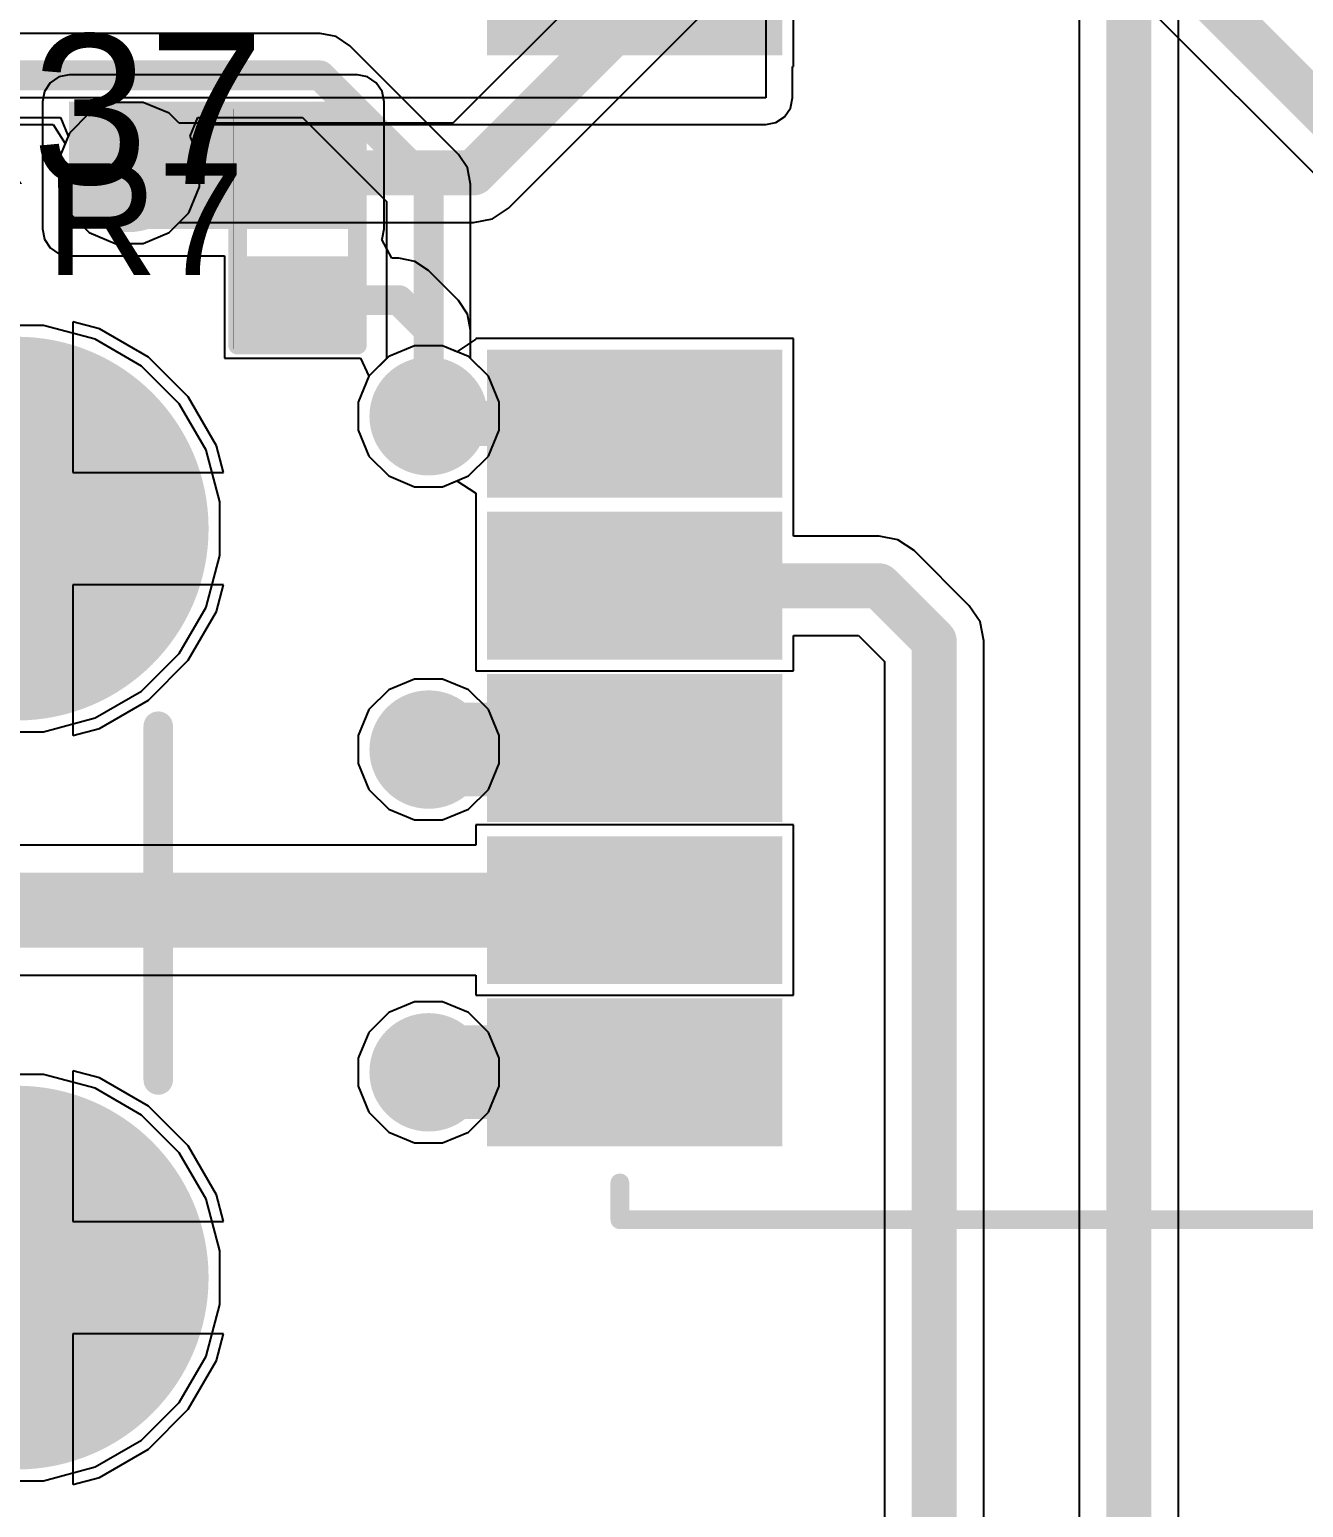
# Model space of a CAD drawing. Header units: inches. Extents: x -0.91 to 3.86, y -0.82 to 4.16.
# Drawn here: x 0.3034 to 0.6436, y 0.7186 to 1.1133 of the extents above; entities that cross this region are included whole.
import ezdxf

# ---------------------------------------------------------------- set-up
doc = ezdxf.new("R2010")
doc.units = ezdxf.units.IN
doc.header["$MEASUREMENT"] = 0
for name, color, linetype in [('Bottom Layer 1', 5, 'Continuous'), ('Bottom Overlay', 54, 'Continuous'), ('Bottom Paste', 16, 'Continuous'), ('Bottom Solder', 6, 'Continuous'), ('GND+Signal', 16, 'Continuous'), ('Mechanical 17', 56, 'Continuous'), ('Multi-Layer', 9, 'Continuous'), ('Pad Holes', 156, 'Continuous'), ('PWR+Signal', 76, 'Continuous'), ('Top Layer 1', 1, 'Continuous'), ('Top Overlay', 2, 'Continuous'), ('Top Solder', 216, 'Continuous'), ('Via Holes', 16, 'Continuous')]:
    doc.layers.add(name, color=color, linetype=linetype)
doc.styles.add('Arial', font='', dxfattribs={"height": 0.2})
doc.styles.get('Arial').set_extended_font_data('Arial')

# ---------------------------------------------------------------- blocks, each defined once
blk = doc.blocks.new('NEO_M8Q_01A_116')
at = {"layer": 'Top Layer 1'}
for points in [[(-0.20079, 0), (-0.27165, 0), (-0.27165, 0.0315), (-0.20079, 0.0315)], [(-0.20079, -0.11811), (-0.27165, -0.11811), (-0.27165, -0.08661), (-0.20079, -0.08661)], [(-0.20079, -0.16142), (-0.27165, -0.16142), (-0.27165, -0.12992), (-0.20079, -0.12992)], [(-0.20079, -0.20472), (-0.27165, -0.20472), (-0.27165, -0.17323), (-0.20079, -0.17323)], [(-0.20079, -0.24803), (-0.27165, -0.24803), (-0.27165, -0.21654), (-0.20079, -0.21654)], [(-0.20079, -0.29134), (-0.27165, -0.29134), (-0.27165, -0.25984), (-0.20079, -0.25984)]]:
    blk.add_hatch(color=1, dxfattribs=at).paths.add_polyline_path(points)
at = {"layer": 'Top Solder'}
for points in [[(-0.19679, -0.004), (-0.27565, -0.004), (-0.27565, 0.0355), (-0.19679, 0.0355)], [(-0.19679, -0.12211), (-0.27565, -0.12211), (-0.27565, -0.08261), (-0.19679, -0.08261)], [(-0.19679, -0.16542), (-0.27565, -0.16542), (-0.27565, -0.12592), (-0.19679, -0.12592)], [(-0.19679, -0.20872), (-0.27565, -0.20872), (-0.27565, -0.16923), (-0.19679, -0.16923)], [(-0.19679, -0.25203), (-0.27565, -0.25203), (-0.27565, -0.21254), (-0.19679, -0.21254)], [(-0.19679, -0.29534), (-0.27565, -0.29534), (-0.27565, -0.25584), (-0.19679, -0.25584)]]:
    blk.add_hatch(color=216, dxfattribs=at).paths.add_polyline_path(points)
at = {"layer": 'Top Overlay'}
for points in [[(-0.24016, -0.31496, 0.005, 0.005, 0), (-0.24016, -0.30512, 0.005, 0.005, 0)], [(-0.24016, -0.31496, 0.005, 0.005, 0), (0.24016, -0.31496, 0.005, 0.005, 0)]]:
    blk.add_lwpolyline(points, format="xyseb", dxfattribs=at)
for points in [[(-0.24141, -0.30512, 0.0025, 0.0025, 1), (-0.23891, -0.30512, 0.0025, 0.0025, 1)], [(-0.24141, -0.31496, 0.0025, 0.0025, 1), (-0.23891, -0.31496, 0.0025, 0.0025, 1)], [(-0.24141, -0.31496, 0.0025, 0.0025, 1), (-0.23891, -0.31496, 0.0025, 0.0025, 1)]]:
    blk.add_lwpolyline(points, format="xyseb", close=True, dxfattribs=at)
blk = doc.blocks.new('R___0402_B_132')
at = {"layer": 'Bottom Layer 1'}
for points in [[(-0.0095, 0.0125), (-0.0095, -0.0125), (-0.0275, -0.0125), (-0.0275, 0.0125)], [(0.0275, 0.0125), (0.0275, -0.0125), (0.0095, -0.0125), (0.0095, 0.0125)]]:
    blk.add_hatch(color=5, dxfattribs=at).paths.add_polyline_path(points)
at = {"layer": 'Bottom Paste'}
for points in [[(-0.0095, 0.0125), (-0.0095, -0.0125), (-0.0275, -0.0125), (-0.0275, 0.0125)], [(0.0275, 0.0125), (0.0275, -0.0125), (0.0095, -0.0125), (0.0095, 0.0125)]]:
    blk.add_hatch(color=16, dxfattribs=at).paths.add_polyline_path(points)
at = {"layer": 'Bottom Solder'}
for points in [[(-0.00733, 0.01466), (-0.00733, -0.01467), (-0.02967, -0.01467), (-0.02967, 0.01466)], [(0.02967, 0.01466), (0.02967, -0.01467), (0.00733, -0.01467), (0.00733, 0.01466)]]:
    blk.add_hatch(color=6, dxfattribs=at).paths.add_polyline_path(points)
at = {"layer": 'Bottom Overlay'}
for points in [[(-0.031, 0.016, 0.005, 0.005, 0), (0.031, 0.016, 0.005, 0.005, 0)], [(-0.031, 0.016, 0.005, 0.005, 0), (-0.031, -0.016, 0.005, 0.005, 0)], [(-0.032, 0.017, 0.000127, 0.000127, 0), (0.032, 0.017, 0.000127, 0.000127, 0)], [(0.031, 0.016, 0.005, 0.005, 0), (0.031, -0.016, 0.005, 0.005, 0)], [(-0.031, -0.016, 0.005, 0.005, 0), (0.031, -0.016, 0.005, 0.005, 0)]]:
    blk.add_lwpolyline(points, format="xyseb", dxfattribs=at)
for points in [[(-0.03225, 0.016, 0.0025, 0.0025, 1), (-0.02975, 0.016, 0.0025, 0.0025, 1)], [(-0.03225, 0.016, 0.0025, 0.0025, 1), (-0.02975, 0.016, 0.0025, 0.0025, 1)], [(-0.03203, 0.017, 0.0000635, 0.0000635, 1), (-0.03197, 0.017, 0.0000635, 0.0000635, 1)], [(0.02975, 0.016, 0.0025, 0.0025, 1), (0.03225, 0.016, 0.0025, 0.0025, 1)], [(0.02975, 0.016, 0.0025, 0.0025, 1), (0.03225, 0.016, 0.0025, 0.0025, 1)], [(0.03197, 0.017, 0.0000635, 0.0000635, 1), (0.03203, 0.017, 0.0000635, 0.0000635, 1)], [(-0.03225, -0.016, 0.0025, 0.0025, 1), (-0.02975, -0.016, 0.0025, 0.0025, 1)], [(-0.03225, -0.016, 0.0025, 0.0025, 1), (-0.02975, -0.016, 0.0025, 0.0025, 1)], [(0.02975, -0.016, 0.0025, 0.0025, 1), (0.03225, -0.016, 0.0025, 0.0025, 1)], [(0.02975, -0.016, 0.0025, 0.0025, 1), (0.03225, -0.016, 0.0025, 0.0025, 1)]]:
    blk.add_lwpolyline(points, format="xyseb", close=True, dxfattribs=at)
blk = doc.blocks.new('SMA_J_P_H_ST_TH1_181')
at = {"layer": 'Bottom Layer 1'}
h = blk.add_hatch(color=5, dxfattribs=at)
edge = h.paths.add_edge_path()
edge.add_arc((-0.1, 0.1), 0.04724, 0, 360)
h = blk.add_hatch(color=5, dxfattribs=at)
edge = h.paths.add_edge_path()
edge.add_arc((0.1, 0.1), 0.04724, 0, 360)
h = blk.add_hatch(color=5, dxfattribs=at)
edge = h.paths.add_edge_path()
edge.add_arc((0, 0), 0.04724, 0, 360)
h = blk.add_hatch(color=5, dxfattribs=at)
edge = h.paths.add_edge_path()
edge.add_arc((-0.1, -0.1), 0.04724, 0, 360)
h = blk.add_hatch(color=5, dxfattribs=at)
edge = h.paths.add_edge_path()
edge.add_arc((0.1, -0.1), 0.04724, 0, 360)
at = {"layer": 'Bottom Solder'}
h = blk.add_hatch(color=6, dxfattribs=at)
edge = h.paths.add_edge_path()
edge.add_arc((-0.1, 0.1), 0.05124, 0, 360)
h = blk.add_hatch(color=6, dxfattribs=at)
edge = h.paths.add_edge_path()
edge.add_arc((0.1, 0.1), 0.05124, 0, 360)
h = blk.add_hatch(color=6, dxfattribs=at)
edge = h.paths.add_edge_path()
edge.add_arc((0, 0), 0.05124, 0, 360)
h = blk.add_hatch(color=6, dxfattribs=at)
edge = h.paths.add_edge_path()
edge.add_arc((-0.1, -0.1), 0.05124, 0, 360)
h = blk.add_hatch(color=6, dxfattribs=at)
edge = h.paths.add_edge_path()
edge.add_arc((0.1, -0.1), 0.05124, 0, 360)
at = {"layer": 'GND+Signal'}
h = blk.add_hatch(color=16, dxfattribs=at)
edge = h.paths.add_edge_path()
edge.add_arc((-0.1, 0.1), 0.04724, 0, 360)
h = blk.add_hatch(color=16, dxfattribs=at)
edge = h.paths.add_edge_path()
edge.add_arc((0.1, 0.1), 0.04724, 0, 360)
h = blk.add_hatch(color=16, dxfattribs=at)
edge = h.paths.add_edge_path()
edge.add_arc((0, 0), 0.04724, 0, 360)
h = blk.add_hatch(color=16, dxfattribs=at)
edge = h.paths.add_edge_path()
edge.add_arc((-0.1, -0.1), 0.04724, 0, 360)
h = blk.add_hatch(color=16, dxfattribs=at)
edge = h.paths.add_edge_path()
edge.add_arc((0.1, -0.1), 0.04724, 0, 360)
at = {"layer": 'Multi-Layer'}
h = blk.add_hatch(color=9, dxfattribs=at)
edge = h.paths.add_edge_path()
edge.add_arc((-0.1, 0.1), 0.04724, 0, 360)
h = blk.add_hatch(color=9, dxfattribs=at)
edge = h.paths.add_edge_path()
edge.add_arc((0.1, 0.1), 0.04724, 0, 360)
h = blk.add_hatch(color=9, dxfattribs=at)
edge = h.paths.add_edge_path()
edge.add_arc((0, 0), 0.04724, 0, 360)
h = blk.add_hatch(color=9, dxfattribs=at)
edge = h.paths.add_edge_path()
edge.add_arc((-0.1, -0.1), 0.04724, 0, 360)
h = blk.add_hatch(color=9, dxfattribs=at)
edge = h.paths.add_edge_path()
edge.add_arc((0.1, -0.1), 0.04724, 0, 360)
at = {"layer": 'Pad Holes'}
h = blk.add_hatch(color=7, dxfattribs=at)
edge = h.paths.add_edge_path()
edge.add_arc((-0.1, 0.1), 0.0315, 0, 360)
h = blk.add_hatch(color=7, dxfattribs=at)
edge = h.paths.add_edge_path()
edge.add_arc((0.1, 0.1), 0.0315, 0, 360)
h = blk.add_hatch(color=7, dxfattribs=at)
edge = h.paths.add_edge_path()
edge.add_arc((0, 0), 0.0315, 0, 360)
h = blk.add_hatch(color=7, dxfattribs=at)
edge = h.paths.add_edge_path()
edge.add_arc((-0.1, -0.1), 0.0315, 0, 360)
h = blk.add_hatch(color=7, dxfattribs=at)
edge = h.paths.add_edge_path()
edge.add_arc((0.1, -0.1), 0.0315, 0, 360)
at = {"layer": 'PWR+Signal'}
h = blk.add_hatch(color=76, dxfattribs=at)
edge = h.paths.add_edge_path()
edge.add_arc((-0.1, 0.1), 0.04724, 0, 360)
h = blk.add_hatch(color=76, dxfattribs=at)
edge = h.paths.add_edge_path()
edge.add_arc((0.1, 0.1), 0.04724, 0, 360)
h = blk.add_hatch(color=76, dxfattribs=at)
edge = h.paths.add_edge_path()
edge.add_arc((0, 0), 0.04724, 0, 360)
h = blk.add_hatch(color=76, dxfattribs=at)
edge = h.paths.add_edge_path()
edge.add_arc((-0.1, -0.1), 0.04724, 0, 360)
h = blk.add_hatch(color=76, dxfattribs=at)
edge = h.paths.add_edge_path()
edge.add_arc((0.1, -0.1), 0.04724, 0, 360)
at = {"layer": 'Top Layer 1'}
h = blk.add_hatch(color=1, dxfattribs=at)
edge = h.paths.add_edge_path()
edge.add_arc((-0.1, 0.1), 0.04724, 0, 360)
h = blk.add_hatch(color=1, dxfattribs=at)
edge = h.paths.add_edge_path()
edge.add_arc((0.1, 0.1), 0.04724, 0, 360)
h = blk.add_hatch(color=1, dxfattribs=at)
edge = h.paths.add_edge_path()
edge.add_arc((0, 0), 0.04724, 0, 360)
h = blk.add_hatch(color=1, dxfattribs=at)
edge = h.paths.add_edge_path()
edge.add_arc((-0.1, -0.1), 0.04724, 0, 360)
h = blk.add_hatch(color=1, dxfattribs=at)
edge = h.paths.add_edge_path()
edge.add_arc((0.1, -0.1), 0.04724, 0, 360)
at = {"layer": 'Top Solder'}
h = blk.add_hatch(color=216, dxfattribs=at)
edge = h.paths.add_edge_path()
edge.add_arc((-0.1, 0.1), 0.05124, 0, 360)
h = blk.add_hatch(color=216, dxfattribs=at)
edge = h.paths.add_edge_path()
edge.add_arc((0.1, 0.1), 0.05124, 0, 360)
h = blk.add_hatch(color=216, dxfattribs=at)
edge = h.paths.add_edge_path()
edge.add_arc((0, 0), 0.05124, 0, 360)
h = blk.add_hatch(color=216, dxfattribs=at)
edge = h.paths.add_edge_path()
edge.add_arc((-0.1, -0.1), 0.05124, 0, 360)
h = blk.add_hatch(color=216, dxfattribs=at)
edge = h.paths.add_edge_path()
edge.add_arc((0.1, -0.1), 0.05124, 0, 360)
at = {"layer": 'Top Overlay'}
for points in [[(-0.04724, 0.1378, 0.00787, 0.00787, 0), (0.04724, 0.1378, 0.00787, 0.00787, 0)], [(-0.1378, -0.04724, 0.00787, 0.00787, 0), (-0.1378, 0.04724, 0.00787, 0.00787, 0)], [(0.13779, -0.04724, 0.00787, 0.00787, 0), (0.13779, 0.04724, 0.00787, 0.00787, 0)], [(-0.04724, -0.1378, 0.00787, 0.00787, 0), (0.04724, -0.1378, 0.00787, 0.00787, 0)]]:
    blk.add_lwpolyline(points, format="xyseb", dxfattribs=at)
for points in [[(-0.04921, 0.1378, 0.00394, 0.00394, 1), (-0.04527, 0.1378, 0.00394, 0.00394, 1)], [(0.04528, 0.1378, 0.00394, 0.00394, 1), (0.04921, 0.1378, 0.00394, 0.00394, 1)], [(-0.13976, 0.04724, 0.00394, 0.00394, 1), (-0.13583, 0.04724, 0.00394, 0.00394, 1)], [(0.13583, 0.04724, 0.00394, 0.00394, 1), (0.13976, 0.04724, 0.00394, 0.00394, 1)], [(-0.13976, -0.04724, 0.00394, 0.00394, 1), (-0.13583, -0.04724, 0.00394, 0.00394, 1)], [(0.13583, -0.04724, 0.00394, 0.00394, 1), (0.13976, -0.04724, 0.00394, 0.00394, 1)], [(-0.04921, -0.1378, 0.00394, 0.00394, 1), (-0.04527, -0.1378, 0.00394, 0.00394, 1)], [(0.04528, -0.1378, 0.00394, 0.00394, 1), (0.04921, -0.1378, 0.00394, 0.00394, 1)]]:
    blk.add_lwpolyline(points, format="xyseb", close=True, dxfattribs=at)

msp = doc.modelspace()

# ---------------------------------------------------------------- hatches: boundary and pattern name
at = {"layer": 'Bottom Layer 1'}
msp.add_hatch(color=5, dxfattribs=at).paths.add_polyline_path([(0.314, 1.06), (0.39098, 1.06), (0.39098, 1.094), (0.314, 1.094)])
h = msp.add_hatch(color=5, dxfattribs=at)
edge = h.paths.add_edge_path()
edge.add_arc((0.33002, 1.07498), 0.01181, 0, 360)
h = msp.add_hatch(color=5, dxfattribs=at)
edge = h.paths.add_edge_path()
edge.add_arc((0.41, 1.01), 0.01181, 0, 360)
h = msp.add_hatch(color=5, dxfattribs=at)
edge = h.paths.add_edge_path()
edge.add_arc((0.41, 0.921), 0.01181, 0, 360)
h = msp.add_hatch(color=5, dxfattribs=at)
edge = h.paths.add_edge_path()
edge.add_arc((0.41, 0.83482), 0.01181, 0, 360)
at = {"layer": 'Bottom Solder'}
h = msp.add_hatch(color=6, dxfattribs=at)
edge = h.paths.add_edge_path()
edge.add_arc((0.33002, 1.07498), 0.01581, 0, 360)
h = msp.add_hatch(color=6, dxfattribs=at)
edge = h.paths.add_edge_path()
edge.add_arc((0.41, 1.01), 0.01581, 0, 360)
h = msp.add_hatch(color=6, dxfattribs=at)
edge = h.paths.add_edge_path()
edge.add_arc((0.41, 0.921), 0.01581, 0, 360)
h = msp.add_hatch(color=6, dxfattribs=at)
edge = h.paths.add_edge_path()
edge.add_arc((0.41, 0.83482), 0.01581, 0, 360)
at = {"layer": 'GND+Signal'}
h = msp.add_hatch(color=16, dxfattribs=at)
edge = h.paths.add_edge_path()
edge.add_arc((0.33002, 1.07498), 0.01181, 0, 360)
h = msp.add_hatch(color=16, dxfattribs=at)
edge = h.paths.add_edge_path()
edge.add_arc((0.41, 1.01), 0.01181, 0, 360)
h = msp.add_hatch(color=16, dxfattribs=at)
edge = h.paths.add_edge_path()
edge.add_arc((0.41, 0.921), 0.01181, 0, 360)
h = msp.add_hatch(color=16, dxfattribs=at)
edge = h.paths.add_edge_path()
edge.add_arc((0.41, 0.83482), 0.01181, 0, 360)
at = {"layer": 'PWR+Signal'}
h = msp.add_hatch(color=76, dxfattribs=at)
edge = h.paths.add_edge_path()
edge.add_arc((0.33002, 1.07498), 0.01181, 0, 360)
h = msp.add_hatch(color=76, dxfattribs=at)
edge = h.paths.add_edge_path()
edge.add_arc((0.41, 1.01), 0.01181, 0, 360)
h = msp.add_hatch(color=76, dxfattribs=at)
edge = h.paths.add_edge_path()
edge.add_arc((0.41, 0.921), 0.01181, 0, 360)
h = msp.add_hatch(color=76, dxfattribs=at)
edge = h.paths.add_edge_path()
edge.add_arc((0.41, 0.83482), 0.01181, 0, 360)
at = {"layer": 'Top Layer 1'}
h = msp.add_hatch(color=1, dxfattribs=at)
edge = h.paths.add_edge_path()
edge.add_arc((0.33002, 1.07498), 0.01181, 0, 360)
h = msp.add_hatch(color=1, dxfattribs=at)
edge = h.paths.add_edge_path()
edge.add_arc((0.41, 1.01), 0.01181, 0, 360)
h = msp.add_hatch(color=1, dxfattribs=at)
edge = h.paths.add_edge_path()
edge.add_arc((0.41, 0.921), 0.01181, 0, 360)
h = msp.add_hatch(color=1, dxfattribs=at)
edge = h.paths.add_edge_path()
edge.add_arc((0.41, 0.83482), 0.01181, 0, 360)
at = {"layer": 'Top Solder'}
h = msp.add_hatch(color=216, dxfattribs=at)
edge = h.paths.add_edge_path()
edge.add_arc((0.41, 0.921), 0.01581, 0, 360)
h = msp.add_hatch(color=216, dxfattribs=at)
edge = h.paths.add_edge_path()
edge.add_arc((0.41, 0.83482), 0.01581, 0, 360)
at = {"layer": 'Via Holes'}
h = msp.add_hatch(color=7, dxfattribs=at)
edge = h.paths.add_edge_path()
edge.add_arc((0.33002, 1.07498), 0.00591, 0, 360)
h = msp.add_hatch(color=7, dxfattribs=at)
edge = h.paths.add_edge_path()
edge.add_arc((0.41, 1.01), 0.00591, 0, 360)
h = msp.add_hatch(color=7, dxfattribs=at)
edge = h.paths.add_edge_path()
edge.add_arc((0.41, 0.921), 0.00591, 0, 360)
h = msp.add_hatch(color=7, dxfattribs=at)
edge = h.paths.add_edge_path()
edge.add_arc((0.41, 0.83482), 0.00591, 0, 360)

# ---------------------------------------------------------------- linework, layer by layer
at = {"layer": 'Bottom Layer 1'}
for p, q in [((0.38007, 1.34119), (0.65785, 1.0634)), ((0.314, 1.10114), (0.31127, 1.10059)), ((0.39098, 1.10114), (0.314, 1.10114)), ((0.39371, 1.10059), (0.39098, 1.10114)), ((0.30895, 1.09905), (0.30741, 1.09673)), ((0.31127, 1.10059), (0.30895, 1.09905)), ((0.39603, 1.09905), (0.39371, 1.10059)), ((0.39757, 1.09673), (0.39603, 1.09905)), ((0.30741, 1.09673), (0.30686, 1.094)), ((0.30686, 1.094), (0.30686, 1.06)), ((0.39812, 1.094), (0.39757, 1.09673)), ((0.39812, 1.06), (0.39812, 1.094)), ((0.30686, 1.06), (0.30741, 1.05727)), ((0.39757, 1.05727), (0.39812, 1.06)), ((0.30741, 1.05727), (0.30895, 1.05495)), ((0.30895, 1.05495), (0.31127, 1.05341)), ((0.39754, 1.05722), (0.39757, 1.05727)), ((0.40021, 1.05222), (0.39754, 1.05722)), ((0.31127, 1.05341), (0.314, 1.05286)), ((0.314, 1.05286), (0.35548, 1.05286)), ((0.35548, 1.05286), (0.35548, 1.0255)), ((0.402, 1.05222), (0.40021, 1.05222)), ((0.40629, 1.05136), (0.402, 1.05222)), ((0.402, 1.05222), (0.402, 1.05222)), ((0.40993, 1.04893), (0.40629, 1.05136)), ((0.41793, 1.04093), (0.40993, 1.04893)), ((0.42036, 1.03729), (0.41793, 1.04093)), ((0.3221, 1.03334), (0.315, 1.03524)), ((0.315, 1.03524), (0.315, 0.995)), ((0.42122, 1.033), (0.42036, 1.03729)), ((0.33515, 1.02581), (0.3221, 1.03334)), ((0.42122, 1.02539), (0.42122, 1.033)), ((0.42122, 1.033), (0.42122, 1.033)), ((0.34581, 1.01515), (0.33515, 1.02581)), ((0.35548, 1.0255), (0.39183, 1.0255)), ((0.39183, 1.0255), (0.39405, 1.02066)), ((0.42595, 1.02066), (0.42122, 1.02539)), ((0.39405, 1.02066), (0.39119, 1.01374)), ((0.42881, 1.01374), (0.42595, 1.02066)), ((0.35334, 1.0021), (0.34581, 1.01515)), ((0.39119, 1.01374), (0.39119, 1.00626)), ((0.42881, 1.00626), (0.42881, 1.01374)), ((0.39119, 1.00626), (0.39405, 0.99934)), ((0.42595, 0.99934), (0.42881, 1.00626)), ((0.35525, 0.995), (0.35334, 1.0021)), ((0.39405, 0.99934), (0.39934, 0.99405)), ((0.42066, 0.99405), (0.42595, 0.99934)), ((0.315, 0.995), (0.35525, 0.995)), ((0.39934, 0.99405), (0.40626, 0.99119)), ((0.40626, 0.99119), (0.41374, 0.99119)), ((0.41374, 0.99119), (0.42066, 0.99405)), ((0.35525, 0.965), (0.315, 0.965)), ((0.315, 0.965), (0.315, 0.92476)), ((0.35334, 0.9579), (0.35525, 0.965)), ((0.34581, 0.94485), (0.35334, 0.9579)), ((0.33515, 0.93419), (0.34581, 0.94485)), ((0.3221, 0.92666), (0.33515, 0.93419)), ((0.315, 0.92476), (0.3221, 0.92666)), ((0.3221, 0.83334), (0.315, 0.83524)), ((0.315, 0.83524), (0.315, 0.795)), ((0.33515, 0.82581), (0.3221, 0.83334)), ((0.34581, 0.81515), (0.33515, 0.82581)), ((0.35334, 0.8021), (0.34581, 0.81515)), ((0.35525, 0.795), (0.35334, 0.8021)), ((0.315, 0.795), (0.35525, 0.795)), ((0.35525, 0.765), (0.315, 0.765)), ((0.315, 0.765), (0.315, 0.72476)), ((0.35334, 0.7579), (0.35525, 0.765)), ((0.34581, 0.74485), (0.35334, 0.7579)), ((0.33515, 0.73419), (0.34581, 0.74485)), ((0.3221, 0.72666), (0.33515, 0.73419)), ((0.315, 0.72476), (0.3221, 0.72666))]:
    msp.add_line(p, q, dxfattribs=at)
for points in [[(0.38, 1.36, 0.012, 0.012, 0), (0.66722, 1.07278, 0.012, 0.012, 0)], [(0.34255, 1.0785, 0.012, 0.012, 0), (0.37498, 1.0785, 0.012, 0.012, 0)], [(0.37498, 1.0415, 0.008, 0.008, 0), (0.37548, 1.041, 0.008, 0.008, 0)], [(0.37548, 1.041, 0.008, 0.008, 0), (0.402, 1.041, 0.008, 0.008, 0)], [(0.402, 1.041, 0.008, 0.008, 0), (0.41, 1.033, 0.008, 0.008, 0)], [(0.41, 1.01, 0.008, 0.008, 0), (0.41, 1.033, 0.008, 0.008, 0)]]:
    msp.add_lwpolyline(points, format="xyseb", dxfattribs=at)
for points in [[(0.33955, 1.0785, 0.006, 0.006, 1), (0.34555, 1.0785, 0.006, 0.006, 1)], [(0.37198, 1.0785, 0.006, 0.006, 1), (0.37798, 1.0785, 0.006, 0.006, 1)], [(0.37298, 1.0415, 0.004, 0.004, 1), (0.37698, 1.0415, 0.004, 0.004, 1)], [(0.37348, 1.041, 0.004, 0.004, 1), (0.37748, 1.041, 0.004, 0.004, 1)], [(0.37348, 1.041, 0.004, 0.004, 1), (0.37748, 1.041, 0.004, 0.004, 1)], [(0.4, 1.041, 0.004, 0.004, 1), (0.404, 1.041, 0.004, 0.004, 1)], [(0.4, 1.041, 0.004, 0.004, 1), (0.404, 1.041, 0.004, 0.004, 1)], [(0.408, 1.033, 0.004, 0.004, 1), (0.412, 1.033, 0.004, 0.004, 1)], [(0.408, 1.033, 0.004, 0.004, 1), (0.412, 1.033, 0.004, 0.004, 1)], [(0.408, 1.01, 0.004, 0.004, 1), (0.412, 1.01, 0.004, 0.004, 1)]]:
    msp.add_lwpolyline(points, format="xyseb", close=True, dxfattribs=at)
at = {"layer": 'GND+Signal'}
for p, q in [((0.381, 1.11222), (0.23165, 1.11222)), ((0.38529, 1.11136), (0.381, 1.11222)), ((0.381, 1.11222), (0.381, 1.11222)), ((0.38893, 1.10893), (0.38529, 1.11136)), ((0.41793, 1.07993), (0.38893, 1.10893)), ((0.227, 1.08978), (0.3117, 1.08978)), ((0.3117, 1.08978), (0.31373, 1.08478)), ((0.34632, 1.08478), (0.34835, 1.08978)), ((0.34835, 1.08978), (0.37635, 1.08978)), ((0.37635, 1.08978), (0.39878, 1.06735)), ((0.31373, 1.08478), (0.31121, 1.07872)), ((0.34884, 1.07872), (0.34632, 1.08478)), ((0.31121, 1.07872), (0.31121, 1.07123)), ((0.34884, 1.07123), (0.34884, 1.07872)), ((0.42036, 1.07629), (0.41793, 1.07993)), ((0.42122, 1.072), (0.42036, 1.07629)), ((0.31121, 1.07123), (0.31408, 1.06432)), ((0.34597, 1.06432), (0.34884, 1.07123)), ((0.42122, 1.02539), (0.42122, 1.072)), ((0.42122, 1.072), (0.42122, 1.072)), ((0.39878, 1.06735), (0.39878, 1.02539)), ((0.31408, 1.06432), (0.31937, 1.05903)), ((0.34068, 1.05903), (0.34597, 1.06432)), ((0.31937, 1.05903), (0.32628, 1.05617)), ((0.33377, 1.05617), (0.34068, 1.05903)), ((0.32628, 1.05617), (0.33377, 1.05617)), ((0.3221, 1.03334), (0.315, 1.03524)), ((0.315, 1.03524), (0.315, 0.995)), ((0.33515, 1.02581), (0.3221, 1.03334)), ((0.34581, 1.01515), (0.33515, 1.02581)), ((0.39878, 1.02539), (0.39405, 1.02066)), ((0.42595, 1.02066), (0.42122, 1.02539)), ((0.39405, 1.02066), (0.39119, 1.01374)), ((0.42881, 1.01374), (0.42595, 1.02066)), ((0.35334, 1.0021), (0.34581, 1.01515)), ((0.39119, 1.01374), (0.39119, 1.00626)), ((0.42881, 1.00626), (0.42881, 1.01374)), ((0.39119, 1.00626), (0.39405, 0.99934)), ((0.42595, 0.99934), (0.42881, 1.00626)), ((0.35525, 0.995), (0.35334, 1.0021)), ((0.39405, 0.99934), (0.39934, 0.99405)), ((0.42066, 0.99405), (0.42595, 0.99934)), ((0.315, 0.995), (0.35525, 0.995)), ((0.39934, 0.99405), (0.40626, 0.99119)), ((0.40626, 0.99119), (0.41374, 0.99119)), ((0.41374, 0.99119), (0.42066, 0.99405)), ((0.35525, 0.965), (0.315, 0.965)), ((0.315, 0.965), (0.315, 0.92476)), ((0.35334, 0.9579), (0.35525, 0.965)), ((0.34581, 0.94485), (0.35334, 0.9579)), ((0.33515, 0.93419), (0.34581, 0.94485)), ((0.3221, 0.92666), (0.33515, 0.93419)), ((0.315, 0.92476), (0.3221, 0.92666)), ((0.3221, 0.83334), (0.315, 0.83524)), ((0.315, 0.83524), (0.315, 0.795)), ((0.33515, 0.82581), (0.3221, 0.83334)), ((0.34581, 0.81515), (0.33515, 0.82581)), ((0.35334, 0.8021), (0.34581, 0.81515)), ((0.35525, 0.795), (0.35334, 0.8021)), ((0.315, 0.795), (0.35525, 0.795)), ((0.35525, 0.765), (0.315, 0.765)), ((0.315, 0.765), (0.315, 0.72476)), ((0.35334, 0.7579), (0.35525, 0.765)), ((0.34581, 0.74485), (0.35334, 0.7579)), ((0.33515, 0.73419), (0.34581, 0.74485)), ((0.3221, 0.72666), (0.33515, 0.73419)), ((0.315, 0.72476), (0.3221, 0.72666))]:
    msp.add_line(p, q, dxfattribs=at)
for points in [[(0.227, 1.101, 0.008, 0.008, 0), (0.381, 1.101, 0.008, 0.008, 0)], [(0.381, 1.101, 0.008, 0.008, 0), (0.41, 1.072, 0.008, 0.008, 0)], [(0.41, 1.01, 0.008, 0.008, 0), (0.41, 1.072, 0.008, 0.008, 0)]]:
    msp.add_lwpolyline(points, format="xyseb", dxfattribs=at)
for points in [[(0.379, 1.101, 0.004, 0.004, 1), (0.383, 1.101, 0.004, 0.004, 1)], [(0.379, 1.101, 0.004, 0.004, 1), (0.383, 1.101, 0.004, 0.004, 1)], [(0.408, 1.072, 0.004, 0.004, 1), (0.412, 1.072, 0.004, 0.004, 1)], [(0.408, 1.072, 0.004, 0.004, 1), (0.412, 1.072, 0.004, 0.004, 1)], [(0.408, 1.01, 0.004, 0.004, 1), (0.412, 1.01, 0.004, 0.004, 1)]]:
    msp.add_lwpolyline(points, format="xyseb", close=True, dxfattribs=at)
at = {"layer": 'PWR+Signal'}
for p, q in [((0.49763, 1.16937), (0.41649, 1.08823)), ((0.43135, 1.0656), (0.5125, 1.14675)), ((0.32628, 1.09379), (0.31937, 1.09092)), ((0.33377, 1.09379), (0.32628, 1.09379)), ((0.34068, 1.09092), (0.33377, 1.09379)), ((0.31937, 1.09092), (0.31408, 1.08563)), ((0.34337, 1.08823), (0.34068, 1.09092)), ((0.31408, 1.08563), (0.31121, 1.07872)), ((0.41649, 1.08823), (0.34337, 1.08823)), ((0.31121, 1.07872), (0.31121, 1.07123)), ((0.31121, 1.07123), (0.31408, 1.06432)), ((0.42705, 1.06273), (0.43135, 1.0656)), ((0.31408, 1.06432), (0.31937, 1.05903)), ((0.34068, 1.05903), (0.34337, 1.06172)), ((0.34337, 1.06172), (0.42198, 1.06172)), ((0.42198, 1.06172), (0.42705, 1.06273)), ((0.31937, 1.05903), (0.32628, 1.05617)), ((0.33377, 1.05617), (0.34068, 1.05903)), ((0.32628, 1.05617), (0.33377, 1.05617)), ((0.30714, 1.03424), (0.29286, 1.03424)), ((0.32094, 1.03055), (0.30714, 1.03424)), ((0.33331, 1.02341), (0.32094, 1.03055)), ((0.40626, 1.02881), (0.39934, 1.02595)), ((0.41374, 1.02881), (0.40626, 1.02881)), ((0.42066, 1.02595), (0.41374, 1.02881)), ((0.34341, 1.01331), (0.33331, 1.02341)), ((0.39934, 1.02595), (0.39405, 1.02066)), ((0.42595, 1.02066), (0.42066, 1.02595)), ((0.39405, 1.02066), (0.39119, 1.01374)), ((0.42881, 1.01374), (0.42595, 1.02066)), ((0.35055, 1.00094), (0.34341, 1.01331)), ((0.39119, 1.01374), (0.39119, 1.00626)), ((0.42881, 1.00626), (0.42881, 1.01374)), ((0.39119, 1.00626), (0.39405, 0.99934)), ((0.42595, 0.99934), (0.42881, 1.00626)), ((0.35424, 0.98714), (0.35055, 1.00094)), ((0.39405, 0.99934), (0.39934, 0.99405)), ((0.42066, 0.99405), (0.42595, 0.99934)), ((0.39934, 0.99405), (0.40626, 0.99119)), ((0.40626, 0.99119), (0.41374, 0.99119)), ((0.41374, 0.99119), (0.42066, 0.99405)), ((0.35424, 0.97286), (0.35424, 0.98714)), ((0.35055, 0.95906), (0.35424, 0.97286)), ((0.34341, 0.94669), (0.35055, 0.95906)), ((0.33331, 0.93659), (0.34341, 0.94669)), ((0.40626, 0.93981), (0.39934, 0.93695)), ((0.41374, 0.93981), (0.40626, 0.93981)), ((0.42066, 0.93695), (0.41374, 0.93981)), ((0.32094, 0.92945), (0.33331, 0.93659)), ((0.39934, 0.93695), (0.39405, 0.93166)), ((0.42595, 0.93166), (0.42066, 0.93695)), ((0.39405, 0.93166), (0.39119, 0.92474)), ((0.42881, 0.92474), (0.42595, 0.93166)), ((0.30714, 0.92576), (0.32094, 0.92945)), ((0.29286, 0.92576), (0.30714, 0.92576)), ((0.39119, 0.92474), (0.39119, 0.91726)), ((0.42881, 0.91726), (0.42881, 0.92474)), ((0.39119, 0.91726), (0.39405, 0.91034)), ((0.42595, 0.91034), (0.42881, 0.91726)), ((0.39405, 0.91034), (0.39934, 0.90505)), ((0.42066, 0.90505), (0.42595, 0.91034)), ((0.39934, 0.90505), (0.40626, 0.90219)), ((0.41374, 0.90219), (0.42066, 0.90505)), ((0.40626, 0.90219), (0.41374, 0.90219)), ((0.40626, 0.85363), (0.39934, 0.85077)), ((0.41374, 0.85363), (0.40626, 0.85363)), ((0.42066, 0.85077), (0.41374, 0.85363)), ((0.39934, 0.85077), (0.39405, 0.84547)), ((0.42595, 0.84547), (0.42066, 0.85077)), ((0.39405, 0.84547), (0.39119, 0.83856)), ((0.42881, 0.83856), (0.42595, 0.84547)), ((0.39119, 0.83856), (0.39119, 0.83108)), ((0.42881, 0.83108), (0.42881, 0.83856)), ((0.30714, 0.83424), (0.29286, 0.83424)), ((0.32094, 0.83055), (0.30714, 0.83424)), ((0.33331, 0.82341), (0.32094, 0.83055)), ((0.39119, 0.83108), (0.39405, 0.82416)), ((0.42595, 0.82416), (0.42881, 0.83108)), ((0.34341, 0.81331), (0.33331, 0.82341)), ((0.39405, 0.82416), (0.39934, 0.81887)), ((0.42066, 0.81887), (0.42595, 0.82416)), ((0.39934, 0.81887), (0.40626, 0.81601)), ((0.41374, 0.81601), (0.42066, 0.81887)), ((0.35055, 0.80094), (0.34341, 0.81331)), ((0.40626, 0.81601), (0.41374, 0.81601)), ((0.35424, 0.78714), (0.35055, 0.80094)), ((0.35424, 0.77286), (0.35424, 0.78714)), ((0.35055, 0.75906), (0.35424, 0.77286)), ((0.34341, 0.74669), (0.35055, 0.75906)), ((0.33331, 0.73659), (0.34341, 0.74669)), ((0.32094, 0.72945), (0.33331, 0.73659)), ((0.30714, 0.72576), (0.32094, 0.72945)), ((0.29286, 0.72576), (0.30714, 0.72576))]:
    msp.add_line(p, q, dxfattribs=at)
for points in [[(0.42198, 1.07498, 0.012, 0.012, 0), (0.50701, 1.16, 0.012, 0.012, 0)], [(0.33002, 1.07498, 0.012, 0.012, 0), (0.42198, 1.07498, 0.012, 0.012, 0)]]:
    msp.add_lwpolyline(points, format="xyseb", dxfattribs=at)
for points in [[(0.32702, 1.07498, 0.006, 0.006, 1), (0.33302, 1.07498, 0.006, 0.006, 1)], [(0.41898, 1.07498, 0.006, 0.006, 1), (0.42498, 1.07498, 0.006, 0.006, 1)], [(0.41898, 1.07498, 0.006, 0.006, 1), (0.42498, 1.07498, 0.006, 0.006, 1)]]:
    msp.add_lwpolyline(points, format="xyseb", close=True, dxfattribs=at)
at = {"layer": 'Top Layer 1'}
for p, q in [((0.61025, 0.66643), (0.61025, 1.208)), ((0.58375, 1.20251), (0.58375, 0.66643)), ((0.50743, 1.10341), (0.50743, 1.14672)), ((0.5, 1.14), (0.5, 1.095)), ((0.50714, 1.095), (0.50714, 1.10341)), ((0.50714, 1.10341), (0.50743, 1.10341)), ((0.5, 1.095), (0.185, 1.095)), ((0.50659, 1.09227), (0.50714, 1.095)), ((0.50273, 1.08841), (0.50505, 1.08995)), ((0.50505, 1.08995), (0.50659, 1.09227)), ((0.185, 1.08786), (0.30978, 1.08786)), ((0.30978, 1.08786), (0.31293, 1.08286)), ((0.34712, 1.08286), (0.35027, 1.08786)), ((0.35027, 1.08786), (0.5, 1.08786)), ((0.5, 1.08786), (0.50273, 1.08841)), ((0.31293, 1.08286), (0.31121, 1.07872)), ((0.34884, 1.07872), (0.34712, 1.08286)), ((0.31121, 1.07872), (0.31121, 1.07123)), ((0.34884, 1.07123), (0.34884, 1.07872)), ((0.31121, 1.07123), (0.31408, 1.06432)), ((0.34597, 1.06432), (0.34884, 1.07123)), ((0.31408, 1.06432), (0.31937, 1.05903)), ((0.34068, 1.05903), (0.34597, 1.06432)), ((0.31937, 1.05903), (0.32628, 1.05617)), ((0.33377, 1.05617), (0.34068, 1.05903)), ((0.32628, 1.05617), (0.33377, 1.05617)), ((0.3221, 1.03334), (0.315, 1.03524)), ((0.315, 1.03524), (0.315, 0.995)), ((0.33515, 1.02581), (0.3221, 1.03334)), ((0.42257, 1.03057), (0.41757, 1.02723)), ((0.50743, 1.0308), (0.42257, 1.0308)), ((0.42257, 1.0308), (0.42257, 1.03057)), ((0.50743, 0.9853), (0.50743, 1.0308)), ((0.40626, 1.02881), (0.39934, 1.02595)), ((0.41374, 1.02881), (0.40626, 1.02881)), ((0.41757, 1.02723), (0.41374, 1.02881)), ((0.34581, 1.01515), (0.33515, 1.02581)), ((0.39934, 1.02595), (0.39405, 1.02066)), ((0.39405, 1.02066), (0.39119, 1.01374)), ((0.35334, 1.0021), (0.34581, 1.01515)), ((0.39119, 1.01374), (0.39119, 1.00626)), ((0.39119, 1.00626), (0.39405, 0.99934)), ((0.35525, 0.995), (0.35334, 1.0021)), ((0.39405, 0.99934), (0.39934, 0.99405)), ((0.315, 0.995), (0.35525, 0.995)), ((0.39934, 0.99405), (0.40626, 0.99119)), ((0.40626, 0.99119), (0.41374, 0.99119)), ((0.41374, 0.99119), (0.41757, 0.99277)), ((0.41757, 0.99277), (0.42257, 0.98943)), ((0.42257, 0.98943), (0.42257, 0.94199)), ((0.50743, 0.97799), (0.50743, 0.9853)), ((0.53026, 0.97799), (0.50743, 0.97799)), ((0.53533, 0.97699), (0.53026, 0.97799)), ((0.53963, 0.97411), (0.53533, 0.97699)), ((0.55437, 0.95937), (0.53963, 0.97411)), ((0.35525, 0.965), (0.315, 0.965)), ((0.315, 0.965), (0.315, 0.92476)), ((0.35334, 0.9579), (0.35525, 0.965)), ((0.55725, 0.95507), (0.55437, 0.95937)), ((0.34581, 0.94485), (0.35334, 0.9579)), ((0.55825, 0.95), (0.55725, 0.95507)), ((0.50743, 0.94199), (0.50743, 0.95149)), ((0.50743, 0.95149), (0.52477, 0.95149)), ((0.52477, 0.95149), (0.53175, 0.94451)), ((0.55825, 0.675), (0.55825, 0.95)), ((0.33515, 0.93419), (0.34581, 0.94485)), ((0.53175, 0.94451), (0.53175, 0.68049)), ((0.42257, 0.94199), (0.50743, 0.94199)), ((0.3221, 0.92666), (0.33515, 0.93419)), ((0.315, 0.92476), (0.3221, 0.92666)), ((0.50743, 0.90087), (0.42257, 0.90087)), ((0.42257, 0.90087), (0.42257, 0.89546)), ((0.50743, 0.85538), (0.50743, 0.90087)), ((0.42257, 0.89546), (0.25202, 0.89546)), ((0.25101, 0.86079), (0.42257, 0.86079)), ((0.42257, 0.86079), (0.42257, 0.85538)), ((0.42257, 0.85538), (0.50743, 0.85538)), ((0.3221, 0.83334), (0.315, 0.83524)), ((0.315, 0.83524), (0.315, 0.795)), ((0.33515, 0.82581), (0.3221, 0.83334)), ((0.34581, 0.81515), (0.33515, 0.82581)), ((0.35334, 0.8021), (0.34581, 0.81515)), ((0.35525, 0.795), (0.35334, 0.8021)), ((0.315, 0.795), (0.35525, 0.795)), ((0.35525, 0.765), (0.315, 0.765)), ((0.315, 0.765), (0.315, 0.72476)), ((0.35334, 0.7579), (0.35525, 0.765)), ((0.34581, 0.74485), (0.35334, 0.7579)), ((0.33515, 0.73419), (0.34581, 0.74485)), ((0.3221, 0.72666), (0.33515, 0.73419)), ((0.315, 0.72476), (0.3221, 0.72666))]:
    msp.add_line(p, q, dxfattribs=at)
for points in [[(0.597, 0.624, 0.012, 0.012, 0), (0.597, 1.208, 0.012, 0.012, 0)], [(0.41, 1.01, 0.012, 0.012, 0), (0.41195, 1.00805, 0.012, 0.012, 0)], [(0.41195, 1.00805, 0.012, 0.012, 0), (0.465, 1.00805, 0.012, 0.012, 0)], [(0.465, 0.96474, 0.012, 0.012, 0), (0.53026, 0.96474, 0.012, 0.012, 0)], [(0.53026, 0.96474, 0.012, 0.012, 0), (0.545, 0.95, 0.012, 0.012, 0)], [(0.545, 0.675, 0.012, 0.012, 0), (0.545, 0.95, 0.012, 0.012, 0)], [(0.41, 0.921, 0.025, 0.025, 0), (0.46457, 0.921, 0.025, 0.025, 0)], [(0.46457, 0.921, 0.025, 0.025, 0), (0.465, 0.92143, 0.025, 0.025, 0)], [(0.20187, 0.87813, 0.02, 0.02, 0), (0.465, 0.87813, 0.02, 0.02, 0)], [(0.41, 0.83482, 0.025, 0.025, 0), (0.465, 0.83482, 0.025, 0.025, 0)]]:
    msp.add_lwpolyline(points, format="xyseb", dxfattribs=at)
for points in [[(0.407, 1.01, 0.006, 0.006, 1), (0.413, 1.01, 0.006, 0.006, 1)], [(0.40895, 1.00805, 0.006, 0.006, 1), (0.41495, 1.00805, 0.006, 0.006, 1)], [(0.40895, 1.00805, 0.006, 0.006, 1), (0.41495, 1.00805, 0.006, 0.006, 1)], [(0.462, 1.00805, 0.006, 0.006, 1), (0.468, 1.00805, 0.006, 0.006, 1)], [(0.462, 0.96474, 0.006, 0.006, 1), (0.468, 0.96474, 0.006, 0.006, 1)], [(0.52726, 0.96474, 0.006, 0.006, 1), (0.53326, 0.96474, 0.006, 0.006, 1)], [(0.52726, 0.96474, 0.006, 0.006, 1), (0.53326, 0.96474, 0.006, 0.006, 1)], [(0.542, 0.95, 0.006, 0.006, 1), (0.548, 0.95, 0.006, 0.006, 1)], [(0.542, 0.95, 0.006, 0.006, 1), (0.548, 0.95, 0.006, 0.006, 1)], [(0.40375, 0.921, 0.0125, 0.0125, 1), (0.41625, 0.921, 0.0125, 0.0125, 1)], [(0.45832, 0.921, 0.0125, 0.0125, 1), (0.47082, 0.921, 0.0125, 0.0125, 1)], [(0.45832, 0.921, 0.0125, 0.0125, 1), (0.47082, 0.921, 0.0125, 0.0125, 1)], [(0.45875, 0.92143, 0.0125, 0.0125, 1), (0.47125, 0.92143, 0.0125, 0.0125, 1)], [(0.46, 0.87813, 0.01, 0.01, 1), (0.47, 0.87813, 0.01, 0.01, 1)], [(0.40375, 0.83482, 0.0125, 0.0125, 1), (0.41625, 0.83482, 0.0125, 0.0125, 1)], [(0.45875, 0.83482, 0.0125, 0.0125, 1), (0.47125, 0.83482, 0.0125, 0.0125, 1)]]:
    msp.add_lwpolyline(points, format="xyseb", close=True, dxfattribs=at)

# ---------------------------------------------------------------- block references
for name, p in [('NEO_M8Q_01A_116', (0.70122, 1.11041)), ('SMA_J_P_H_ST_TH1_181', (0.2, 0.88))]:
    msp.add_blockref(name, p)
at = {"rotation": 90}
msp.add_blockref('R___0402_B_132', (0.37498, 1.06), dxfattribs=at)

# ---------------------------------------------------------------- texts
at = {"layer": 'Mechanical 17', "style": 'Arial'}
msp.add_text('R7', height=0.02975, dxfattribs=at).set_placement((0.30767, 1.04775))
at = {"layer": 'Top Overlay', "style": 'Arial'}
msp.add_text('R37', height=0.04, dxfattribs=at).set_placement((0.26368, 1.07201))

doc.saveas('drawing.dxf')
